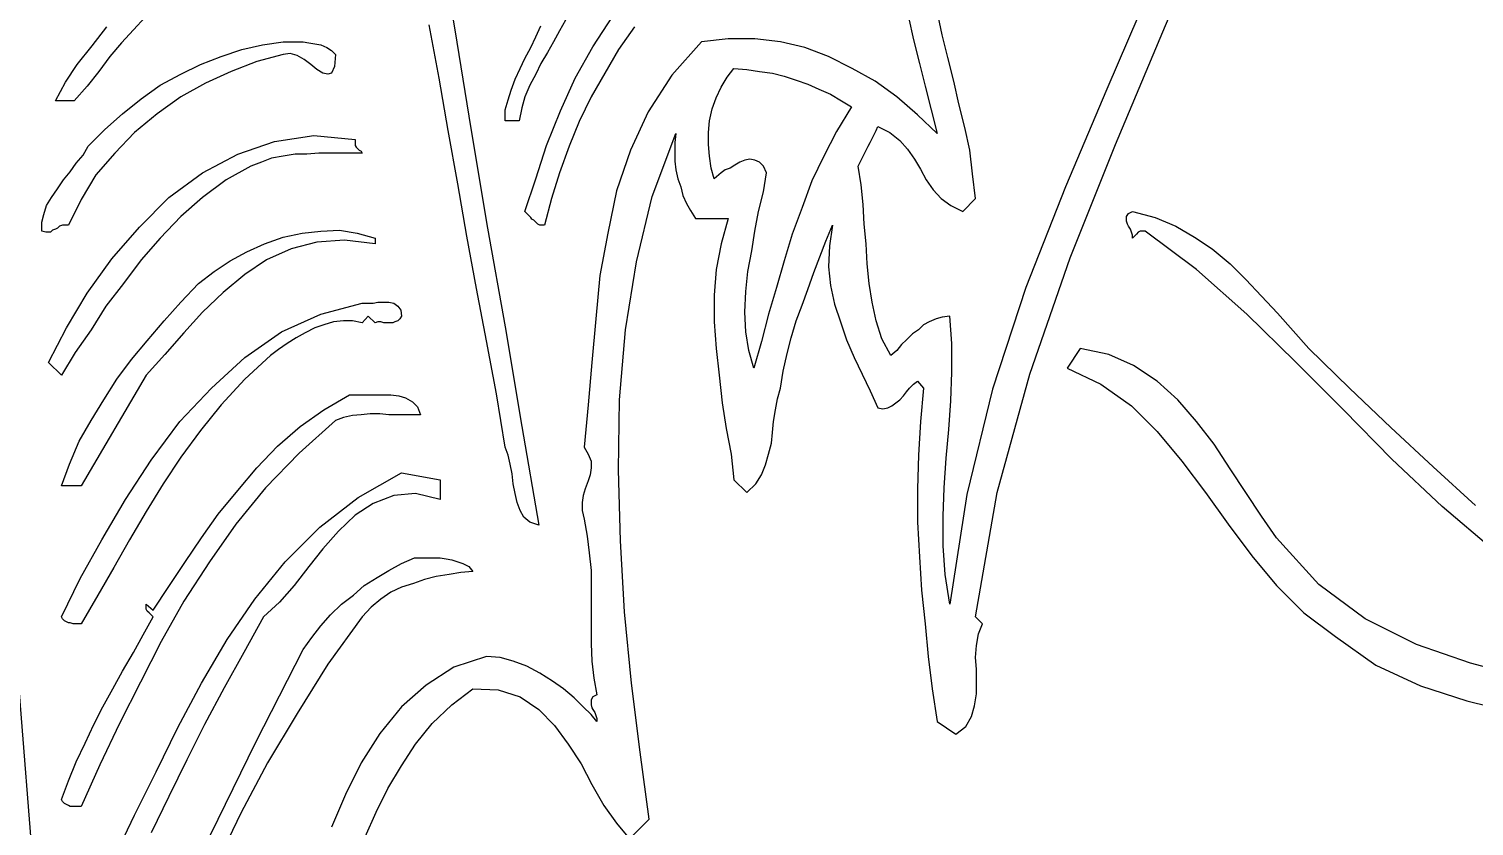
# Model space of a CAD drawing. Extents: x 0.03 to 8.81, y 0.02 to 5.82.
# Drawn here: x 4.622 to 6.088, y 2.145 to 2.953 of the extents above; entities that cross this region are included whole.
import ezdxf

# ---------------------------------------------------------------- set-up
doc = ezdxf.new("R2010")
doc.units = 0
doc.layers.add('1', color=7, linetype='Continuous')

msp = doc.modelspace()

# ---------------------------------------------------------------- linework, layer by layer
for points in [[(5.037, 3.053), (5.054, 2.952), (5.07, 2.852), (5.087, 2.751), (5.105, 2.651), (5.122, 2.55), (5.139, 2.45), (5.13, 2.453), (5.124, 2.458), (5.12, 2.465), (5.117, 2.473), (5.115, 2.482), (5.113, 2.492), (5.112, 2.502), (5.11, 2.512), (5.108, 2.521), (5.105, 2.529), (5.096, 2.583), (5.086, 2.637), (5.076, 2.69), (5.066, 2.743), (5.057, 2.796), (5.047, 2.85), (5.038, 2.903), (5.028, 2.957)], [(4.74, 2.965), (4.728, 2.952), (4.716, 2.939), (4.704, 2.925), (4.693, 2.91), (4.681, 2.895), (4.668, 2.88), (4.649, 2.88), (4.659, 2.899), (4.671, 2.917), (4.686, 2.936), (4.701, 2.955)], [(5.166, 2.962), (5.16, 2.951), (5.154, 2.94), (5.148, 2.929), (5.141, 2.918), (5.136, 2.907), (5.13, 2.896), (5.125, 2.884), (5.122, 2.873), (5.119, 2.86), (5.105, 2.86), (5.105, 2.871), (5.108, 2.881), (5.111, 2.891), (5.115, 2.902), (5.12, 2.913), (5.125, 2.923), (5.131, 2.934), (5.136, 2.945), (5.141, 2.956)], [(5.236, 2.955), (5.22, 2.932), (5.206, 2.908), (5.192, 2.884), (5.18, 2.859), (5.17, 2.834), (5.16, 2.807), (5.152, 2.781), (5.145, 2.754), (5.142, 2.754), (5.14, 2.754), (5.138, 2.755), (5.136, 2.757), (5.134, 2.759), (5.132, 2.76), (5.131, 2.762), (5.129, 2.764), (5.127, 2.766), (5.125, 2.768), (5.136, 2.801), (5.147, 2.835), (5.161, 2.87), (5.176, 2.903), (5.194, 2.935), (5.214, 2.966)], [(4.88, 2.94), (4.884, 2.94), (4.889, 2.94), (4.894, 2.94), (4.9, 2.94), (4.906, 2.939), (4.912, 2.938), (4.918, 2.937), (4.924, 2.934), (4.929, 2.931), (4.933, 2.927), (4.932, 2.915), (4.929, 2.908), (4.925, 2.907), (4.92, 2.908), (4.914, 2.912), (4.908, 2.917), (4.901, 2.922), (4.894, 2.926), (4.887, 2.928), (4.88, 2.927), (4.853, 2.92), (4.827, 2.91), (4.801, 2.898), (4.776, 2.884), (4.752, 2.867), (4.729, 2.848), (4.709, 2.827), (4.69, 2.805), (4.675, 2.78), (4.662, 2.754), (4.659, 2.754), (4.656, 2.754), (4.653, 2.753), (4.651, 2.751), (4.649, 2.75), (4.646, 2.749), (4.644, 2.747), (4.641, 2.747), (4.639, 2.747), (4.635, 2.748), (4.635, 2.757), (4.637, 2.765), (4.64, 2.774), (4.645, 2.782), (4.651, 2.791), (4.657, 2.8), (4.664, 2.808), (4.67, 2.817), (4.677, 2.825), (4.682, 2.834), (4.699, 2.851), (4.717, 2.867), (4.736, 2.882), (4.755, 2.896), (4.776, 2.907), (4.796, 2.917), (4.817, 2.925), (4.838, 2.932), (4.859, 2.937), (4.88, 2.94)], [(4.953, 2.841), (4.953, 2.838), (4.953, 2.836), (4.953, 2.835), (4.954, 2.833), (4.956, 2.831), (4.957, 2.83), (4.959, 2.829), (4.96, 2.827), (4.95, 2.827), (4.939, 2.827), (4.928, 2.827), (4.916, 2.827), (4.904, 2.826), (4.892, 2.826), (4.88, 2.824), (4.868, 2.822), (4.858, 2.818), (4.847, 2.814), (4.822, 2.8), (4.798, 2.782), (4.776, 2.763), (4.755, 2.741), (4.736, 2.719), (4.718, 2.695), (4.7, 2.672), (4.685, 2.648), (4.669, 2.625), (4.655, 2.602), (4.642, 2.615), (4.66, 2.65), (4.681, 2.685), (4.706, 2.72), (4.734, 2.752), (4.764, 2.782), (4.798, 2.807), (4.834, 2.826), (4.871, 2.839), (4.911, 2.845), (4.953, 2.841)], [(6.107, 2.425), (6.055, 2.469), (6.004, 2.517), (5.955, 2.567), (5.906, 2.616), (5.857, 2.664), (5.806, 2.709), (5.754, 2.748), (5.752, 2.748), (5.75, 2.748), (5.749, 2.748), (5.747, 2.747), (5.745, 2.745), (5.744, 2.744), (5.742, 2.742), (5.741, 2.741), (5.741, 2.744), (5.74, 2.747), (5.739, 2.75), (5.737, 2.753), (5.736, 2.755), (5.735, 2.758), (5.735, 2.761), (5.735, 2.763), (5.737, 2.766), (5.741, 2.768), (5.764, 2.762), (5.785, 2.753), (5.804, 2.742), (5.822, 2.73), (5.84, 2.715), (5.856, 2.699), (5.872, 2.682), (5.888, 2.665), (5.904, 2.647), (5.92, 2.629)], [(4.973, 2.735), (4.942, 2.739), (4.914, 2.737), (4.888, 2.73), (4.863, 2.719), (4.841, 2.704), (4.819, 2.686), (4.798, 2.666), (4.779, 2.645), (4.76, 2.623), (4.741, 2.602), (4.675, 2.49), (4.655, 2.49), (4.663, 2.512), (4.673, 2.535), (4.685, 2.556), (4.698, 2.577), (4.711, 2.598), (4.726, 2.618), (4.742, 2.637), (4.759, 2.657), (4.776, 2.676), (4.794, 2.695), (4.81, 2.707), (4.826, 2.718), (4.843, 2.727), (4.861, 2.735), (4.88, 2.742), (4.899, 2.746), (4.918, 2.748), (4.937, 2.749), (4.955, 2.746), (4.973, 2.741), (4.973, 2.735)], [(4.96, 2.675), (4.962, 2.675), (4.966, 2.675), (4.971, 2.675), (4.976, 2.676), (4.982, 2.676), (4.987, 2.676), (4.992, 2.675), (4.996, 2.672), (4.999, 2.668), (5, 2.662), (4.998, 2.659), (4.996, 2.657), (4.993, 2.656), (4.991, 2.655), (4.988, 2.655), (4.985, 2.655), (4.982, 2.655), (4.979, 2.656), (4.976, 2.656), (4.973, 2.655), (4.966, 2.662), (4.96, 2.655), (4.95, 2.657), (4.941, 2.657), (4.931, 2.656), (4.921, 2.653), (4.912, 2.65), (4.902, 2.645), (4.893, 2.64), (4.884, 2.634), (4.875, 2.628), (4.867, 2.622), (4.841, 2.598), (4.817, 2.572), (4.796, 2.546), (4.776, 2.519), (4.758, 2.492), (4.741, 2.464), (4.724, 2.435), (4.708, 2.407), (4.692, 2.379), (4.675, 2.35), (4.672, 2.35), (4.669, 2.35), (4.667, 2.35), (4.664, 2.351), (4.662, 2.351), (4.66, 2.352), (4.658, 2.353), (4.656, 2.355), (4.655, 2.357), (4.674, 2.396), (4.696, 2.435), (4.72, 2.476), (4.746, 2.516), (4.775, 2.555), (4.807, 2.589), (4.841, 2.62), (4.878, 2.646), (4.918, 2.664), (4.96, 2.675)], [(5.92, 2.629), (5.961, 2.589), (6.003, 2.549), (6.046, 2.509), (6.089, 2.47)], [(5.019, 2.562), (5.012, 2.562), (5.005, 2.562), (4.996, 2.562), (4.987, 2.562), (4.978, 2.563), (4.968, 2.563), (4.959, 2.562), (4.95, 2.561), (4.941, 2.559), (4.933, 2.556), (4.896, 2.523), (4.862, 2.488), (4.832, 2.451), (4.805, 2.413), (4.779, 2.373), (4.756, 2.332), (4.735, 2.291), (4.714, 2.249), (4.694, 2.207), (4.675, 2.165), (4.672, 2.165), (4.669, 2.165), (4.667, 2.165), (4.664, 2.165), (4.662, 2.166), (4.66, 2.167), (4.658, 2.168), (4.656, 2.17), (4.655, 2.172), (4.662, 2.191), (4.67, 2.21), (4.679, 2.229), (4.688, 2.248), (4.697, 2.266), (4.707, 2.284), (4.717, 2.302), (4.728, 2.321), (4.738, 2.339), (4.748, 2.357), (4.747, 2.358), (4.745, 2.36), (4.744, 2.361), (4.742, 2.363), (4.741, 2.365), (4.741, 2.366), (4.741, 2.368), (4.741, 2.37), (4.748, 2.364), (4.764, 2.388), (4.78, 2.412), (4.797, 2.437), (4.814, 2.461), (4.834, 2.485), (4.853, 2.508), (4.874, 2.53), (4.897, 2.55), (4.921, 2.567), (4.947, 2.582), (4.955, 2.582), (4.963, 2.582), (4.972, 2.582), (4.981, 2.582), (4.989, 2.582), (4.997, 2.581), (5.004, 2.579), (5.011, 2.575), (5.016, 2.57), (5.019, 2.562)], [(4.708, 2.112), (4.729, 2.156), (4.751, 2.2), (4.773, 2.245), (4.797, 2.29), (4.823, 2.334), (4.851, 2.375), (4.882, 2.413), (4.917, 2.448), (4.956, 2.478), (5, 2.503), (5.039, 2.496), (5.039, 2.476)], [(5.039, 2.476), (5.014, 2.482), (4.992, 2.48), (4.971, 2.472), (4.953, 2.46), (4.936, 2.444), (4.92, 2.426), (4.906, 2.408), (4.891, 2.389), (4.876, 2.372), (4.86, 2.357), (4.84, 2.321), (4.82, 2.285), (4.8, 2.248), (4.782, 2.212), (4.764, 2.175), (4.746, 2.138)], [(4.806, 2.136), (4.829, 2.183), (4.852, 2.23), (4.876, 2.277), (4.9, 2.324), (4.909, 2.336), (4.918, 2.348), (4.928, 2.359), (4.939, 2.37), (4.951, 2.379), (4.962, 2.389), (4.975, 2.397), (4.987, 2.404), (5, 2.411), (5.013, 2.417), (5.019, 2.417), (5.026, 2.417), (5.032, 2.417), (5.039, 2.417), (5.045, 2.416), (5.051, 2.415), (5.057, 2.413), (5.062, 2.411), (5.068, 2.408), (5.072, 2.403)], [(5.072, 2.403), (5.06, 2.402), (5.048, 2.4), (5.035, 2.398), (5.023, 2.395), (5.012, 2.391), (5, 2.387), (4.989, 2.382), (4.979, 2.375), (4.969, 2.367), (4.96, 2.357), (4.925, 2.309), (4.894, 2.259), (4.864, 2.209), (4.837, 2.158), (4.812, 2.106)], [(4.612, 2.28), (4.626, 2.105), (4.645, 1.935), (4.668, 1.768), (4.667, 1.766), (4.665, 1.765), (4.664, 1.764), (4.663, 1.762), (4.661, 1.761), (4.659, 1.761), (4.657, 1.761), (4.655, 1.761), (4.626, 1.963), (4.605, 2.169)]]:
    msp.add_lwpolyline(points)
at = {"layer": '1'}
for points in [[(4.963, 2.134), (4.974, 2.159), (4.986, 2.183), (5, 2.206), (5.014, 2.228), (5.031, 2.249), (5.051, 2.268), (5.072, 2.284), (5.098, 2.283), (5.12, 2.276), (5.139, 2.263), (5.155, 2.247), (5.169, 2.228), (5.182, 2.208), (5.193, 2.187), (5.205, 2.166), (5.218, 2.148), (5.231, 2.132), (5.251, 2.152), (5.242, 2.22), (5.233, 2.29), (5.226, 2.362), (5.222, 2.434), (5.22, 2.506), (5.221, 2.577), (5.227, 2.648), (5.238, 2.717), (5.254, 2.783), (5.278, 2.847), (5.277, 2.838), (5.277, 2.828), (5.277, 2.819), (5.278, 2.81), (5.28, 2.801), (5.283, 2.793), (5.285, 2.784), (5.289, 2.776), (5.293, 2.769), (5.298, 2.761), (5.331, 2.761), (5.324, 2.735), (5.319, 2.709), (5.317, 2.683), (5.317, 2.656), (5.319, 2.629), (5.322, 2.602), (5.325, 2.574), (5.329, 2.548), (5.334, 2.522), (5.337, 2.496), (5.35, 2.483), (5.359, 2.492), (5.365, 2.501), (5.369, 2.511), (5.372, 2.522), (5.375, 2.533), (5.376, 2.544), (5.377, 2.555), (5.379, 2.567), (5.381, 2.578), (5.384, 2.589), (5.387, 2.606), (5.391, 2.624), (5.395, 2.64), (5.4, 2.657), (5.406, 2.673), (5.412, 2.689), (5.418, 2.706), (5.424, 2.722), (5.43, 2.738), (5.437, 2.754), (5.434, 2.733), (5.433, 2.712), (5.435, 2.693), (5.439, 2.674), (5.445, 2.656), (5.451, 2.638), (5.459, 2.62), (5.467, 2.603), (5.475, 2.586), (5.483, 2.569), (5.488, 2.568), (5.493, 2.569), (5.497, 2.571), (5.501, 2.574), (5.505, 2.577), (5.509, 2.581), (5.512, 2.585), (5.515, 2.589), (5.519, 2.593), (5.523, 2.596), (5.529, 2.589), (5.526, 2.555), (5.524, 2.521), (5.523, 2.487), (5.523, 2.453), (5.525, 2.418), (5.527, 2.384), (5.531, 2.35), (5.534, 2.317), (5.538, 2.284), (5.543, 2.251), (5.562, 2.238), (5.572, 2.246), (5.578, 2.256), (5.581, 2.267), (5.583, 2.279), (5.583, 2.291), (5.583, 2.304), (5.582, 2.316), (5.583, 2.328), (5.585, 2.34), (5.589, 2.35), (5.582, 2.357), (5.604, 2.483), (5.637, 2.603), (5.678, 2.721), (5.724, 2.836), (5.772, 2.95), (5.82, 3.064)], [(5.758, 2.992), (5.715, 2.892), (5.673, 2.793), (5.633, 2.691), (5.599, 2.588), (5.573, 2.481), (5.556, 2.37), (5.551, 2.4), (5.549, 2.429), (5.549, 2.459), (5.55, 2.488), (5.552, 2.518), (5.555, 2.547), (5.557, 2.576), (5.558, 2.605), (5.558, 2.634), (5.556, 2.662), (5.548, 2.661), (5.542, 2.659), (5.535, 2.656), (5.529, 2.653), (5.524, 2.648), (5.518, 2.644), (5.512, 2.638), (5.507, 2.633), (5.502, 2.627), (5.496, 2.622), (5.487, 2.639), (5.481, 2.657), (5.477, 2.676), (5.474, 2.695), (5.472, 2.715), (5.471, 2.735), (5.469, 2.755), (5.468, 2.775), (5.466, 2.795), (5.463, 2.814), (5.465, 2.818), (5.467, 2.822), (5.469, 2.826), (5.471, 2.83), (5.473, 2.834), (5.475, 2.838), (5.477, 2.842), (5.479, 2.846), (5.481, 2.85), (5.483, 2.854), (5.495, 2.848), (5.505, 2.84), (5.513, 2.831), (5.52, 2.821), (5.526, 2.811), (5.532, 2.8), (5.539, 2.79), (5.547, 2.781), (5.557, 2.774), (5.569, 2.768), (5.582, 2.781), (5.579, 2.806), (5.576, 2.83), (5.571, 2.853), (5.565, 2.877), (5.56, 2.9), (5.554, 2.924), (5.548, 2.947), (5.543, 2.971)], [(5.514, 2.965), (5.519, 2.942), (5.525, 2.918), (5.531, 2.895), (5.537, 2.871), (5.543, 2.847), (5.523, 2.866), (5.502, 2.884), (5.48, 2.9), (5.457, 2.913), (5.433, 2.925), (5.409, 2.934), (5.384, 2.94), (5.358, 2.943), (5.331, 2.943), (5.304, 2.94), (5.274, 2.906), (5.25, 2.869), (5.232, 2.83), (5.218, 2.789), (5.209, 2.746), (5.201, 2.703), (5.197, 2.659), (5.193, 2.615), (5.189, 2.572), (5.185, 2.529), (5.189, 2.522), (5.192, 2.515), (5.192, 2.508), (5.191, 2.501), (5.189, 2.495), (5.186, 2.487), (5.184, 2.48), (5.183, 2.473), (5.183, 2.465), (5.185, 2.456), (5.188, 2.439), (5.19, 2.422), (5.192, 2.404), (5.192, 2.386), (5.192, 2.367), (5.192, 2.348), (5.192, 2.33), (5.193, 2.312), (5.195, 2.295), (5.198, 2.278), (5.194, 2.276), (5.192, 2.273), (5.192, 2.271), (5.192, 2.268), (5.193, 2.265), (5.194, 2.263), (5.196, 2.26), (5.197, 2.257), (5.198, 2.254), (5.198, 2.251), (5.192, 2.258), (5.184, 2.266), (5.175, 2.275), (5.164, 2.284), (5.153, 2.292), (5.14, 2.3), (5.127, 2.307), (5.113, 2.312), (5.1, 2.316), (5.086, 2.317), (5.053, 2.306), (5.025, 2.288), (5, 2.266), (4.978, 2.239), (4.959, 2.209), (4.943, 2.177), (4.929, 2.144)], [(5.456, 2.874), (5.441, 2.849), (5.428, 2.824), (5.416, 2.799), (5.406, 2.772), (5.396, 2.745), (5.388, 2.718), (5.38, 2.691), (5.372, 2.664), (5.365, 2.636), (5.357, 2.609), (5.352, 2.627), (5.349, 2.646), (5.348, 2.666), (5.349, 2.687), (5.351, 2.707), (5.355, 2.728), (5.358, 2.748), (5.362, 2.768), (5.367, 2.788), (5.37, 2.807), (5.367, 2.814), (5.363, 2.818), (5.358, 2.82), (5.353, 2.821), (5.348, 2.82), (5.343, 2.818), (5.338, 2.815), (5.333, 2.812), (5.328, 2.81), (5.324, 2.807), (5.317, 2.801), (5.314, 2.812), (5.312, 2.824), (5.311, 2.836), (5.311, 2.848), (5.312, 2.86), (5.315, 2.872), (5.319, 2.883), (5.324, 2.894), (5.33, 2.904), (5.337, 2.913), (5.35, 2.912), (5.363, 2.91), (5.376, 2.908), (5.388, 2.905), (5.4, 2.901), (5.412, 2.897), (5.423, 2.892), (5.435, 2.887), (5.446, 2.88), (5.456, 2.874)], [(6.141, 2.295), (6.084, 2.31), (6.029, 2.329), (5.977, 2.355), (5.93, 2.39), (5.887, 2.437), (5.872, 2.459), (5.856, 2.483), (5.84, 2.507), (5.824, 2.532), (5.806, 2.555), (5.787, 2.577), (5.766, 2.596), (5.742, 2.612), (5.717, 2.623), (5.688, 2.629), (5.675, 2.609), (5.709, 2.593), (5.74, 2.571), (5.766, 2.545), (5.791, 2.515), (5.815, 2.483), (5.838, 2.451), (5.862, 2.419), (5.887, 2.389), (5.915, 2.361), (5.947, 2.337), (5.988, 2.308), (6.033, 2.287), (6.08, 2.272), (6.128, 2.26)]]:
    msp.add_lwpolyline(points, dxfattribs=at)

doc.saveas('drawing.dxf')
